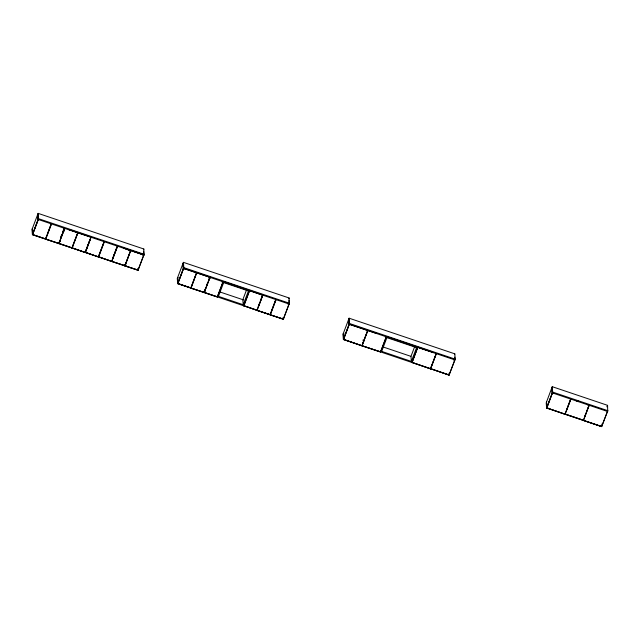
<?xml version="1.0" encoding="UTF-8"?>
<svg xmlns="http://www.w3.org/2000/svg" width="640" height="640" viewBox="0 0 640 640"><rect width="100%" height="100%" fill="white"/><g stroke="black" fill="none" stroke-linecap="round" stroke-linejoin="round"><path stroke-width="0.96" d="M38.232 219.464L143.944 255.104L143.84 249.008L38.128 213.368L32 229.496L32.384 234.536L138.096 270.168M32.384 234.536L38.208 219.192M51.296 223.704L45.56 239.144L32.528 234.752L38.528 218.68L38.128 213.368M32.528 234.752L38.288 219.584L37.824 214.16M45.56 239.144L46.56 236.192M47.232 234.408L50.96 224.6M64.512 228.16L58.776 243.6L45.744 239.2L51.504 224.04M60.44 237.928L61.488 235.176M62.88 231.504L63.928 228.752L64.752 229.032M58.776 243.6L59.768 240.648M60.784 237.968L64.176 229.048M77.912 232.672L72.168 248.112L85.2 252.504L90.944 237.072L77.912 232.672L71.992 248.048L58.96 243.656L59.952 240.712M60.968 238.032L64.36 229.112M58.96 243.656L64.72 228.496M59.872 241.872L60.568 240.04M63.704 231.784L64.408 229.952M71.992 248.048L73.32 244.208M74 242.424L77.728 232.616L68.424 229.472M85.52 251.344L89.928 239.744M85.704 251.4L90.112 239.808M104.152 241.52L98.416 256.96L85.384 252.568L91.128 237.128M99.072 254.904L103.48 243.304M117.368 245.976L111.632 261.416L98.6 257.024L104.36 241.856M112.624 258.464L116.688 247.76M112.808 258.528L117.216 246.928M124.072 248.232L130.608 250.704L124.84 265.872L111.816 261.48L117.576 246.312M124.84 265.872L130.248 251.328M124.104 248.152L143.92 254.832L138.056 270.328L125.024 265.928L130.768 250.496M143.536 249.792L143.84 249.008M131.696 250.808L143.8 254.888L138.04 270.048L125.024 265.928M183.512 268.44L289.224 304.08L289.12 297.984L183.408 262.344L177.28 278.472L177.672 283.512L256.008 309.92M177.672 283.512L183.496 268.168L207.088 276.128M183.408 262.344L183.816 267.656L177.816 283.728L190.848 288.12L196.584 272.68M177.816 283.728L183.576 268.56L183.112 263.136M190.848 288.12L194.208 278.928M194.888 277.144L196.248 273.576M209.92 277.08L204.056 292.576L191.032 288.184L196.768 272.744L207.008 276.192M205.728 287.84L204.056 292.576M206.408 286.056L207.768 282.488M208.44 280.704L209.8 277.136M255.96 309.808L243.864 305.728L256.912 310.392L262.776 294.896L223.136 281.536L217.272 297.032L204.24 292.632L205.912 287.904M206.592 286.12L207.952 282.552M208.624 280.768L209.984 277.2M204.24 292.632L210 277.472M218.44 296.368L223.664 282.6M246.656 289.592L242.824 299.68L243.208 304.712L248.44 290.952M243.736 305.784L249.568 290.44M243.88 306L249.624 290.56L262.672 295.224M258.248 306.552L259.6 302.984M260.28 301.2L262.656 294.952M258.432 306.616L259.784 303.048M260.464 301.264L262.84 295.016L257.096 310.456L270.128 314.848L275.864 299.408M270.128 314.848L271.12 311.896M271.8 310.112L275.528 300.304M289.208 303.808L283.344 319.304L270.312 314.912L276.072 299.744M288.824 298.776L289.12 297.984M288.744 304.76L283.32 319.032L270.312 314.912M430.6 368.68L449.032 375.16L455.216 359.152L454.816 353.84L349.104 318.2L342.976 334.336L343.36 339.368L449.072 375.008L448.944 373.328M343.36 339.368L349.184 324.024L376.144 333.112M376.12 333.208L367.832 330.416L361.912 345.792L343.504 339.584L349.504 323.512L349.104 318.2M343.504 339.584L349.264 324.416L348.8 318.992M362.568 343.736L367.656 330.352L349.248 324.144M432.584 352.144L386.368 336.56L380.504 352.056L362.096 345.848L367.832 330.416M381.672 351.392L386.896 337.632M414.808 346.272L410.976 356.368L411.36 361.4L416.584 347.64M411.888 362.472L417.712 347.128M430.624 368.952L436.368 353.512L430.44 368.888L412.016 362.416L417.776 347.248L433.416 352.52M412.032 362.688L417.776 347.248M430.44 368.888L436.184 353.456M454.512 354.632L454.816 353.84M449.032 375.16L454.792 359.992M552.424 392.544L552.04 387.512L552.36 392.88L607.704 411.528L607.592 405.344L552.248 386.688L546.216 402.848L546.6 407.88L582.424 419.96M546.6 407.88L552.664 392.088L552.248 386.688M546.744 408.096L552.488 392.664L546.744 408.096L564.944 414.232L570.688 398.8M566.464 410.456L570.872 398.856M589.2 404.936L583.328 420.432L565.128 414.296L570.888 399.136M584.664 416.592L586.024 413.024M586.696 411.24L589.088 405.272M607.584 411.136L601.712 426.632L583.512 420.496L589.256 405.056M606.896 406.888L607.2 406.104M607.288 406.136L607.592 405.344M602.032 425.464L607.48 411.464M38.352 215.224L37.528 214.944L37.912 219.984M183.64 264.2L182.808 263.928L183.192 268.96L184.024 269.24M349.328 320.064L348.504 319.784L348.888 324.816M38.528 218.68L144.24 254.312M183.816 267.656L289.528 303.288M349.504 323.512L455.216 359.152M552.664 392.088L608 410.744M68.416 229.376L91.064 237.008M576 400.488L578.824 401.44M184.488 268.6L195.656 272.368M575.424 400.392L579.064 401.624M349.208 324.304L454.92 359.936L454.704 357.144M142.792 255.336L143.624 255.616M208.792 277.592L210.448 278.144M222.008 282.048L250.096 291.512M288.08 304.32L288.904 304.6M385.24 337.072L417.416 347.92M453.768 360.176L454.6 360.456M552.952 393.608L552.128 393.336L551.744 388.296M588.072 405.448L588.896 405.728M178.408 277.968L177.584 277.688L177.968 282.72M220.056 292.008L243.656 299.96M344.104 333.824L343.272 333.544L343.656 338.576M362.792 340.128L364.656 340.752M383.224 347.008L410.88 356.336M33.512 234.024L32.68 233.744L32.296 228.712M58.696 242.512L59.528 242.792M124.24 264.608L126.128 265.248M137.568 269.104L138.392 269.384M203.568 291.352L205.224 291.912M217.608 296.088L244.04 304.992M282.848 318.08L283.68 318.36M380.84 351.112L412.184 361.68M547.728 407.376L546.896 407.096L546.512 402.056M32.512 234.48L45.536 238.872M58.752 243.32L45.744 239.2M58.936 243.384L71.968 247.776M73.08 248.152L85.2 252.504M86.296 252.608L98.416 256.96M99.512 257.064L111.632 261.416M124.824 265.6L111.816 261.48M178.728 283.768L190.824 287.848M203.104 291.984L191.032 288.184M204.224 292.36L216.32 296.44M270.104 314.576L257.096 310.456M343.48 339.312L361.912 345.792M379.56 351.472L362.096 345.848M412.016 362.416L430.416 368.616M431.528 368.992L449.008 374.888M546.728 407.824L564.944 414.232M566.016 414.328L582.4 419.856M256.952 310.24L283.376 319.144M583.368 420.28L601.752 426.48M601.928 424.008L602.056 425.688M601.712 426.632L583.512 420.496M386.264 336.888L380.504 352.056M288.952 300.448L289.224 304.08M283.248 317.472L283.344 319.304M223.032 281.864L217.272 297.032M143.664 251.472L143.944 255.104M137.968 268.488L138.056 270.328"/></g></svg>
